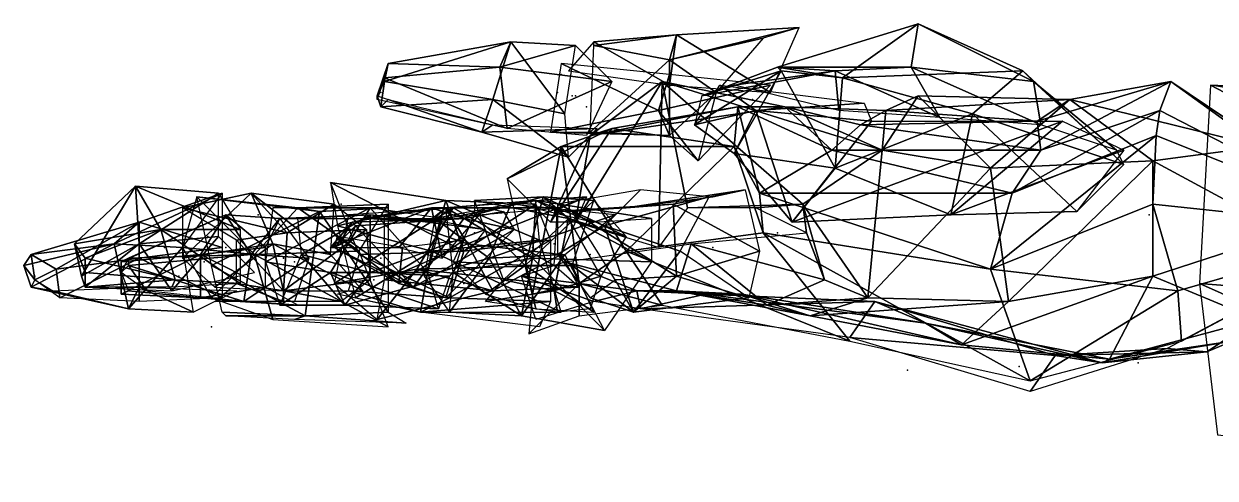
# Model space of a CAD drawing. Extents: x -652 to 233, y -282 to 215.
# Drawn here: x -650.7 to -485.5, y -266.8 to -203.8 of the extents above; entities that cross this region are included whole.
import ezdxf

# ---------------------------------------------------------------- set-up
doc = ezdxf.new("R2010")
doc.units = 0
doc.layers.get('0').update_dxf_attribs({"linetype": 'CONTINUOUS'})

msp = doc.modelspace()

# ---------------------------------------------------------------- linework, layer by layer
for p in [(-576.16, -210.85, 914.33), (-601.16, -213.35, 899.84), (-576.66, -213.35, 914.33), (-574.66, -213.85, 905.33), (-574.16, -213.85, 905.84), (-551.16, -214.35, 912.83), (-549.66, -214.35, 909.33), (-572.66, -215.35, 895.83), (-523.66, -216.85, 884.84), (-606.66, -228.85, 808.34), (-618.16, -230.35, 831.33), (-607.66, -230.85, 881.33), (-494.66, -230.35, 915.33), (-626.16, -231.85, 872.84), (-596.66, -232.85, 839.33), (-588.16, -232.85, 816.33), (-546.16, -232.85, 824.84), (-625.16, -233.35, 872.33), (-577.16, -234.35, 861.33), (-573.16, -233.85, 843.83), (-631.16, -234.85, 801.83), (-622.66, -234.85, 864.33), (-622.66, -234.85, 864.33), (-606.66, -235.35, 873.83), (-606.66, -235.35, 873.83), (-593.16, -235.85, 832.83), (-593.16, -235.85, 832.34), (-587.16, -234.85, 815.84), (-580.16, -234.85, 859.34), (-579.16, -234.85, 828.33), (-572.16, -235.85, 825.83), (-567.66, -234.85, 843.83), (-560.16, -235.85, 835.34), (-555.16, -234.85, 831.83), (-642.16, -236.35, 859.34), (-625.66, -236.35, 841.83), (-625.66, -236.85, 841.83), (-623.16, -236.85, 858.33), (-614.66, -236.35, 826.34), (-613.16, -236.85, 826.83), (-606.66, -237.35, 857.33), (-603.66, -236.85, 849.33), (-601.16, -236.35, 841.34), (-580.66, -237.35, 882.83), (-649.16, -238.85, 832.83), (-629.16, -238.85, 848.33), (-602.16, -239.35, 851.33), (-583.16, -239.35, 882.33), (-571.66, -237.85, 826.34), (-634.16, -239.85, 818.33), (-605.66, -239.85, 865.83), (-589.66, -239.85, 826.34), (-624.66, -245.85, 838.34), (-496.16, -250.85, 903.83), (-528.16, -251.85, 882.83), (-512.66, -251.35, 892.83), (-512.66, -251.35, 892.83)]:
    msp.add_point(p)
for points in [[(-561.16, -208.85, 903.83), (-543.16, -204.35, 913.34), (-548.16, -205.85, 902.84)], [(-543.16, -204.35, 913.34), (-561.16, -208.85, 903.83), (-560.16, -205.35, 909.83)], [(-560.16, -205.35, 909.83), (-547.16, -213.35, 920.33), (-543.16, -204.35, 913.34)], [(-546.16, -209.85, 899.84), (-537.16, -211.35, 920.33), (-526.66, -203.85, 903.33)], [(-546.16, -209.85, 899.84), (-526.66, -203.85, 903.33), (-527.66, -209.85, 891.83)], [(-512.16, -210.35, 905.84), (-526.66, -203.85, 903.33), (-537.16, -211.35, 920.33)], [(-510.66, -211.85, 895.34), (-527.66, -209.85, 891.83), (-526.66, -203.85, 903.33)], [(-526.66, -203.85, 903.33), (-512.16, -210.35, 905.84), (-510.66, -211.85, 895.34)], [(-600.66, -211.85, 901.83), (-585.66, -214.35, 909.83), (-583.16, -206.35, 910.34)], [(-583.16, -206.35, 910.34), (-600.16, -209.35, 899.33), (-600.66, -211.85, 901.83)], [(-600.16, -209.35, 899.33), (-583.16, -206.35, 910.34), (-584.66, -209.85, 894.83)], [(-575.66, -216.35, 914.33), (-583.16, -206.35, 910.34), (-585.66, -214.35, 909.83)], [(-574.16, -206.85, 911.33), (-584.66, -209.85, 894.83), (-583.16, -206.35, 910.34)], [(-583.16, -206.35, 910.34), (-575.66, -216.35, 914.33), (-574.16, -206.85, 911.33)], [(-561.16, -212.35, 916.83), (-571.66, -206.35, 907.34), (-575.16, -210.35, 912.83)], [(-571.66, -206.35, 907.34), (-561.16, -212.35, 916.83), (-560.16, -205.35, 909.83)], [(-571.66, -206.85, 899.33), (-560.16, -205.35, 909.83), (-561.16, -208.85, 903.83)], [(-560.16, -205.35, 909.83), (-571.66, -206.85, 899.33), (-571.66, -206.35, 907.34)], [(-547.16, -213.35, 920.33), (-560.16, -205.35, 909.83), (-561.16, -212.35, 916.83)], [(-561.16, -208.85, 903.83), (-548.16, -205.85, 902.84), (-554.66, -213.35, 900.83)], [(-584.66, -209.85, 894.83), (-574.16, -206.85, 911.33), (-569.16, -211.85, 899.33)], [(-561.16, -208.85, 903.83), (-572.16, -218.85, 898.34), (-571.66, -206.85, 899.33)], [(-601.66, -213.85, 897.83), (-600.66, -211.85, 901.83), (-600.16, -209.35, 899.33)], [(-601.66, -213.85, 897.83), (-600.16, -209.35, 899.33), (-600.66, -211.35, 896.33)], [(-584.66, -209.85, 894.83), (-600.66, -211.35, 896.33), (-600.16, -209.35, 899.33)], [(-562.66, -215.85, 917.33), (-576.16, -209.35, 913.34), (-577.66, -218.85, 912.33)], [(-576.16, -209.35, 913.34), (-562.66, -215.85, 917.33), (-561.16, -210.85, 917.33)], [(-572.16, -218.85, 898.34), (-561.16, -208.85, 903.83), (-561.16, -219.35, 903.83)], [(-554.66, -213.35, 900.83), (-561.16, -219.35, 903.83), (-561.16, -208.85, 903.83)], [(-601.66, -213.85, 897.83), (-600.66, -211.35, 896.33), (-601.66, -214.35, 895.34)], [(-583.66, -218.35, 895.83), (-601.66, -214.35, 895.34), (-600.66, -211.35, 896.33)], [(-600.66, -211.35, 896.33), (-584.66, -209.85, 894.83), (-583.66, -218.35, 895.83)], [(-569.16, -211.85, 899.33), (-583.66, -218.35, 895.83), (-584.66, -209.85, 894.83)], [(-547.16, -212.35, 920.33), (-561.16, -210.85, 917.33), (-562.66, -215.85, 917.33)], [(-557.66, -217.85, 897.83), (-552.16, -221.85, 917.84), (-545.66, -210.35, 919.34)], [(-545.66, -210.35, 919.34), (-556.66, -213.85, 892.83), (-557.66, -217.85, 897.83)], [(-556.66, -213.85, 892.83), (-546.16, -209.85, 899.84), (-538.16, -210.35, 889.83)], [(-556.66, -213.85, 892.83), (-545.66, -210.35, 919.34), (-546.16, -209.85, 899.84)], [(-538.16, -210.35, 889.83), (-552.16, -212.35, 886.34), (-556.66, -213.85, 892.83)], [(-538.16, -223.85, 919.83), (-545.66, -210.35, 919.34), (-552.16, -221.85, 917.84)], [(-552.16, -212.35, 886.34), (-538.16, -210.35, 889.83), (-537.66, -215.85, 881.84)], [(-537.16, -211.35, 920.33), (-546.16, -209.85, 899.84), (-545.66, -210.35, 919.34)], [(-527.66, -209.85, 891.83), (-538.16, -210.35, 889.83), (-546.16, -209.85, 899.84)], [(-545.66, -210.35, 919.34), (-538.16, -223.85, 919.83), (-537.16, -211.35, 920.33)], [(-538.16, -210.35, 889.83), (-527.66, -209.85, 891.83), (-523.66, -216.85, 882.33)], [(-523.66, -216.85, 882.33), (-537.66, -215.85, 881.84), (-538.16, -210.35, 889.83)], [(-519.16, -216.35, 921.33), (-537.16, -211.35, 920.33), (-538.16, -223.85, 919.83)], [(-537.16, -211.35, 920.33), (-519.16, -216.35, 921.33), (-512.16, -210.35, 905.84)], [(-527.66, -209.85, 891.83), (-510.66, -211.85, 895.34), (-509.66, -217.85, 886.83)], [(-509.66, -217.85, 886.83), (-523.66, -216.85, 882.33), (-527.66, -209.85, 891.83)], [(-498.16, -223.35, 910.34), (-512.16, -210.35, 905.84), (-519.16, -216.35, 921.33)], [(-498.16, -223.35, 910.34), (-510.66, -211.85, 895.34), (-512.16, -210.35, 905.84)], [(-601.66, -213.85, 897.83), (-601.16, -215.35, 902.33), (-600.66, -211.85, 901.83)], [(-585.66, -214.35, 909.83), (-600.66, -211.85, 901.83), (-601.16, -215.35, 902.33)], [(-583.66, -218.35, 895.83), (-569.16, -211.85, 899.33), (-572.66, -219.35, 899.84)], [(-574.16, -231.35, 852.83), (-572.16, -219.35, 864.83), (-562.16, -211.85, 844.34)], [(-562.16, -211.85, 844.34), (-562.66, -234.85, 836.84), (-574.16, -231.35, 852.83)], [(-545.16, -215.35, 858.33), (-562.16, -211.85, 844.34), (-572.16, -219.35, 864.83)], [(-562.16, -211.85, 844.34), (-558.66, -229.35, 837.33), (-562.66, -234.85, 836.84)], [(-562.66, -215.85, 917.33), (-557.16, -222.85, 904.83), (-547.16, -212.35, 920.33)], [(-531.66, -221.35, 831.83), (-542.66, -228.85, 829.83), (-562.16, -211.85, 844.34)], [(-558.66, -229.35, 837.33), (-562.16, -211.85, 844.34), (-542.66, -228.85, 829.83)], [(-562.16, -211.85, 844.34), (-545.16, -215.35, 858.33), (-531.66, -221.35, 831.83)], [(-549.16, -215.85, 900.33), (-557.66, -217.85, 897.83), (-554.16, -212.35, 885.33)], [(-554.16, -212.35, 885.33), (-534.16, -214.85, 883.83), (-549.16, -215.85, 900.33)], [(-499.16, -221.35, 900.83), (-509.66, -217.85, 886.83), (-510.66, -211.85, 895.34)], [(-510.66, -211.85, 895.34), (-498.16, -223.35, 910.34), (-499.16, -221.35, 900.83)], [(-491.66, -211.85, 883.83), (-505.66, -214.35, 881.84), (-510.16, -217.35, 893.33)], [(-491.66, -211.85, 883.83), (-510.16, -217.35, 893.33), (-509.66, -221.35, 898.34)], [(-509.66, -221.35, 898.34), (-493.16, -215.85, 896.84), (-491.66, -211.85, 883.83)], [(-505.66, -214.35, 881.84), (-491.66, -211.85, 883.83), (-479.16, -220.85, 863.33)], [(-461.16, -232.35, 890.84), (-491.66, -211.85, 883.83), (-493.16, -215.85, 896.84)], [(-461.16, -232.35, 890.84), (-479.16, -220.85, 863.33), (-491.66, -211.85, 883.83)], [(-424.16, -244.85, 940.34), (-486.16, -212.35, 912.33), (-487.66, -239.85, 915.33)], [(-420.66, -215.35, 930.83), (-474.16, -214.35, 879.33), (-486.16, -212.35, 912.33)], [(-486.16, -212.35, 912.33), (-424.16, -244.85, 940.34), (-420.66, -215.35, 930.83)], [(-601.66, -213.85, 897.83), (-600.16, -214.35, 896.33), (-601.16, -215.35, 902.33)], [(-601.16, -215.35, 902.33), (-587.16, -218.85, 905.33), (-585.66, -214.35, 909.83)], [(-587.16, -218.85, 905.33), (-601.16, -215.35, 902.33), (-600.16, -214.35, 896.33)], [(-600.16, -214.35, 896.33), (-585.66, -217.85, 896.33), (-587.16, -218.85, 905.33)], [(-575.16, -222.35, 908.84), (-585.66, -214.35, 909.83), (-587.16, -218.85, 905.33)], [(-585.66, -214.35, 909.83), (-575.16, -222.35, 908.84), (-575.66, -216.35, 914.33)], [(-561.16, -219.35, 903.83), (-554.66, -213.35, 900.83), (-557.16, -222.85, 904.83)], [(-531.66, -221.35, 831.83), (-531.16, -215.85, 875.84), (-526.66, -213.85, 862.83)], [(-531.66, -221.35, 831.83), (-526.66, -213.85, 862.83), (-516.66, -223.85, 841.83)], [(-505.66, -214.35, 881.84), (-526.66, -213.85, 862.83), (-531.16, -215.85, 875.84)], [(-531.16, -215.85, 875.84), (-510.16, -217.35, 893.33), (-505.66, -214.35, 881.84)], [(-505.66, -214.35, 881.84), (-516.66, -223.85, 841.83), (-526.66, -213.85, 862.83)], [(-516.66, -223.85, 841.83), (-505.66, -214.35, 881.84), (-494.16, -222.85, 852.83)], [(-479.16, -220.85, 863.33), (-494.16, -222.85, 852.83), (-505.66, -214.35, 881.84)], [(-577.66, -218.85, 912.33), (-561.16, -219.35, 903.83), (-562.66, -215.85, 917.33)], [(-551.66, -215.35, 881.33), (-572.16, -219.35, 864.83), (-569.16, -218.35, 872.84)], [(-572.16, -219.35, 864.83), (-551.66, -215.35, 881.33), (-545.16, -215.35, 858.33)], [(-569.16, -218.35, 872.84), (-552.16, -220.85, 888.83), (-551.66, -215.35, 881.33)], [(-557.16, -222.85, 904.83), (-562.66, -215.85, 917.33), (-561.16, -219.35, 903.83)], [(-557.66, -217.85, 897.83), (-549.16, -215.85, 900.33), (-552.16, -221.85, 917.84)], [(-548.66, -227.35, 910.34), (-551.66, -215.35, 881.33), (-552.16, -220.85, 888.83)], [(-544.16, -231.35, 915.33), (-552.16, -221.85, 917.84), (-549.16, -215.85, 900.33)], [(-551.66, -215.35, 881.33), (-548.66, -227.35, 910.34), (-538.66, -221.35, 893.84)], [(-538.66, -221.35, 893.84), (-545.16, -215.35, 858.33), (-551.66, -215.35, 881.33)], [(-533.16, -217.35, 873.83), (-549.16, -215.85, 900.33), (-534.16, -214.85, 883.83)], [(-549.16, -215.85, 900.33), (-533.16, -217.35, 873.83), (-544.16, -231.35, 915.33)], [(-545.16, -215.35, 858.33), (-534.66, -217.85, 887.33), (-531.16, -215.85, 875.84)], [(-545.16, -215.35, 858.33), (-538.66, -221.35, 893.84), (-534.66, -217.85, 887.33)], [(-531.16, -215.85, 875.84), (-531.66, -221.35, 831.83), (-545.16, -215.35, 858.33)], [(-538.16, -223.85, 919.83), (-522.16, -230.35, 917.84), (-519.16, -216.35, 921.33)], [(-510.16, -217.35, 893.33), (-531.16, -215.85, 875.84), (-534.66, -217.85, 887.33)], [(-504.66, -229.85, 915.33), (-519.16, -216.35, 921.33), (-522.16, -230.35, 917.84)], [(-519.16, -216.35, 921.33), (-504.66, -229.85, 915.33), (-498.16, -223.35, 910.34)], [(-513.66, -227.35, 908.84), (-493.66, -219.35, 900.83), (-493.16, -215.85, 896.84)], [(-493.16, -215.85, 896.84), (-509.66, -221.35, 898.34), (-513.66, -227.35, 908.84)], [(-461.16, -232.35, 890.84), (-493.16, -215.85, 896.84), (-493.66, -219.35, 900.83)], [(-571.16, -218.35, 898.34), (-587.16, -218.85, 905.33), (-585.66, -217.85, 896.33)], [(-544.16, -231.35, 915.33), (-506.66, -217.35, 888.33), (-522.16, -230.35, 917.84)], [(-506.66, -217.35, 888.33), (-544.16, -231.35, 915.33), (-533.16, -217.35, 873.83)], [(-509.66, -221.35, 898.34), (-534.66, -217.85, 887.33), (-538.66, -221.35, 893.84)], [(-534.66, -217.85, 887.33), (-509.66, -221.35, 898.34), (-510.16, -217.35, 893.33)], [(-498.16, -221.35, 898.34), (-522.16, -230.35, 917.84), (-506.66, -217.35, 888.33)], [(-587.16, -218.85, 905.33), (-571.16, -218.35, 898.34), (-575.16, -222.35, 908.84)], [(-583.66, -225.35, 884.33), (-576.16, -220.85, 885.83), (-569.16, -218.35, 872.84)], [(-569.16, -218.35, 872.84), (-577.66, -231.35, 870.33), (-583.66, -225.35, 884.33)], [(-577.66, -231.35, 870.33), (-569.16, -218.35, 872.84), (-572.16, -219.35, 864.83)], [(-561.16, -219.35, 903.83), (-577.66, -218.85, 912.33), (-572.16, -218.85, 898.34)], [(-572.16, -219.35, 864.83), (-574.16, -231.35, 852.83), (-577.66, -231.35, 870.33)], [(-552.16, -220.85, 888.83), (-569.16, -218.35, 872.84), (-576.16, -220.85, 885.83)], [(-516.66, -237.85, 914.33), (-494.16, -228.85, 909.33), (-493.66, -219.35, 900.83)], [(-493.66, -219.35, 900.83), (-513.66, -227.35, 908.84), (-516.66, -237.85, 914.33)], [(-461.16, -232.35, 890.84), (-493.66, -219.35, 900.83), (-494.16, -228.85, 909.33)], [(-576.16, -220.85, 885.83), (-583.66, -225.35, 884.33), (-580.16, -241.35, 890.33)], [(-580.16, -241.35, 890.33), (-573.66, -239.85, 893.84), (-576.16, -220.85, 885.83)], [(-576.16, -220.85, 885.83), (-567.16, -235.35, 897.33), (-552.16, -220.85, 888.83)], [(-567.16, -235.35, 897.33), (-576.16, -220.85, 885.83), (-573.66, -239.85, 893.84)], [(-548.16, -232.85, 910.83), (-552.16, -220.85, 888.83), (-567.16, -235.35, 897.33)], [(-552.16, -220.85, 888.83), (-548.16, -232.85, 910.83), (-548.66, -227.35, 910.34)], [(-494.16, -222.85, 852.83), (-479.16, -220.85, 863.33), (-475.66, -232.85, 863.84)], [(-552.16, -221.85, 917.84), (-544.16, -231.35, 915.33), (-538.16, -223.85, 919.83)], [(-513.66, -227.35, 908.84), (-538.66, -221.35, 893.84), (-548.66, -227.35, 910.34)], [(-542.66, -228.85, 829.83), (-531.66, -221.35, 831.83), (-533.66, -241.85, 831.33)], [(-538.66, -221.35, 893.84), (-513.66, -227.35, 908.84), (-509.66, -221.35, 898.34)], [(-516.66, -223.85, 841.83), (-533.66, -241.85, 831.33), (-531.66, -221.35, 831.83)], [(-522.16, -230.35, 917.84), (-498.16, -221.35, 898.34), (-504.66, -229.85, 915.33)], [(-494.16, -222.85, 852.83), (-514.16, -242.35, 839.84), (-516.66, -223.85, 841.83)], [(-514.16, -242.35, 839.84), (-494.16, -222.85, 852.83), (-494.16, -238.85, 851.84)], [(-475.66, -232.85, 863.84), (-494.16, -238.85, 851.84), (-494.16, -222.85, 852.83)], [(-522.16, -230.35, 917.84), (-538.16, -223.85, 919.83), (-544.16, -231.35, 915.33)], [(-533.66, -241.85, 831.33), (-516.66, -223.85, 841.83), (-514.16, -242.35, 839.84)], [(-592.16, -228.35, 881.33), (-608.16, -225.85, 877.34), (-607.16, -231.85, 880.83)], [(-608.16, -225.85, 877.34), (-592.16, -228.35, 881.33), (-589.66, -235.35, 869.33)], [(-589.66, -235.35, 869.33), (-604.16, -235.85, 864.83), (-608.16, -225.85, 877.34)], [(-643.66, -234.35, 861.83), (-635.16, -226.35, 864.33), (-631.66, -232.35, 855.33)], [(-635.16, -226.35, 864.33), (-643.66, -234.35, 861.83), (-642.66, -238.85, 863.33)], [(-642.66, -238.85, 863.33), (-634.66, -234.35, 869.84), (-635.16, -226.35, 864.33)], [(-638.16, -234.35, 844.83), (-628.66, -234.85, 849.83), (-623.16, -227.35, 837.33)], [(-623.16, -227.35, 837.33), (-634.66, -231.35, 833.33), (-638.16, -234.35, 844.83)], [(-620.66, -232.35, 858.33), (-631.66, -232.35, 855.33), (-635.16, -226.35, 864.33)], [(-635.16, -226.35, 864.33), (-623.66, -227.35, 870.33), (-620.66, -232.35, 858.33)], [(-623.66, -227.35, 870.33), (-635.16, -226.35, 864.33), (-634.66, -234.35, 869.84)], [(-634.66, -231.35, 833.33), (-623.16, -227.35, 837.33), (-623.16, -234.85, 834.33)], [(-634.66, -234.35, 869.84), (-623.66, -233.35, 874.83), (-623.66, -227.35, 870.33)], [(-628.66, -236.35, 873.33), (-616.16, -234.35, 877.34), (-619.16, -227.35, 870.83)], [(-628.66, -229.35, 869.84), (-619.16, -227.35, 870.83), (-614.16, -232.85, 860.33)], [(-619.16, -227.35, 870.83), (-628.66, -229.35, 869.84), (-628.66, -236.35, 873.33)], [(-618.66, -235.85, 853.83), (-626.66, -227.85, 842.84), (-628.66, -234.85, 849.33)], [(-626.66, -227.85, 842.84), (-618.66, -235.85, 853.83), (-612.66, -229.35, 845.33)], [(-626.66, -227.85, 842.84), (-612.66, -229.35, 845.33), (-609.66, -229.85, 841.34)], [(-609.66, -229.85, 841.34), (-624.66, -237.35, 834.83), (-626.66, -227.85, 842.84)], [(-619.16, -227.35, 870.83), (-608.16, -235.85, 881.33), (-607.66, -228.85, 876.33)], [(-607.66, -228.85, 876.33), (-614.16, -232.85, 860.33), (-619.16, -227.35, 870.83)], [(-608.16, -235.85, 881.33), (-619.16, -227.35, 870.83), (-616.16, -234.35, 877.34)], [(-592.16, -229.35, 848.33), (-576.16, -229.35, 866.84), (-572.66, -227.85, 855.33)], [(-572.66, -227.85, 855.33), (-589.16, -234.35, 848.84), (-592.16, -229.35, 848.33)], [(-589.16, -234.35, 848.84), (-572.66, -227.85, 855.33), (-576.16, -235.85, 853.34)], [(-588.16, -230.35, 820.34), (-581.16, -237.35, 826.83), (-578.66, -227.85, 823.83)], [(-588.16, -228.35, 814.34), (-578.66, -227.85, 823.83), (-575.16, -230.85, 813.83)], [(-578.66, -227.85, 823.83), (-588.16, -228.35, 814.34), (-588.16, -230.35, 820.34)], [(-571.66, -228.35, 827.33), (-578.66, -227.85, 823.83), (-581.16, -237.35, 826.83)], [(-578.66, -227.85, 823.83), (-571.66, -228.35, 827.33), (-567.16, -233.35, 817.34)], [(-567.16, -233.35, 817.34), (-575.16, -230.85, 813.83), (-578.66, -227.85, 823.83)], [(-576.66, -228.85, 825.83), (-570.16, -231.85, 831.83), (-565.16, -226.85, 829.34)], [(-555.66, -227.85, 837.33), (-565.16, -226.85, 829.34), (-570.16, -231.85, 831.83)], [(-570.16, -231.85, 831.83), (-559.66, -235.35, 838.34), (-555.66, -227.85, 837.33)], [(-550.66, -226.85, 829.83), (-560.66, -228.85, 822.33), (-567.16, -229.35, 829.34)], [(-567.16, -229.35, 829.34), (-555.16, -227.85, 837.33), (-550.66, -226.85, 829.83)], [(-560.66, -228.85, 822.33), (-550.66, -226.85, 829.83), (-548.66, -235.35, 825.33)], [(-548.66, -227.35, 910.34), (-516.66, -237.85, 914.33), (-513.66, -227.35, 908.84)], [(-516.66, -237.85, 914.33), (-548.66, -227.35, 910.34), (-548.16, -232.85, 910.83)], [(-614.16, -232.85, 860.33), (-621.16, -233.85, 858.33), (-628.66, -229.35, 869.84)], [(-604.16, -235.35, 858.33), (-612.66, -229.35, 845.33), (-618.66, -235.85, 853.83)], [(-617.16, -236.85, 832.83), (-608.16, -238.35, 835.83), (-602.66, -229.35, 834.83)], [(-602.66, -229.35, 834.83), (-616.16, -229.35, 827.33), (-617.16, -236.85, 832.83)], [(-614.16, -232.85, 860.33), (-607.66, -228.85, 876.33), (-603.16, -232.35, 864.83)], [(-612.66, -229.35, 845.33), (-604.16, -235.35, 858.33), (-600.16, -228.85, 853.83)], [(-612.66, -229.35, 845.33), (-600.16, -228.85, 853.83), (-600.16, -229.35, 850.34)], [(-600.16, -229.35, 850.34), (-609.66, -229.85, 841.34), (-612.66, -229.35, 845.33)], [(-609.66, -229.85, 841.34), (-600.16, -229.35, 850.34), (-600.16, -243.85, 842.84)], [(-608.16, -234.85, 810.33), (-598.66, -234.85, 817.34), (-594.16, -229.35, 815.84)], [(-594.16, -229.35, 815.84), (-605.16, -231.35, 808.34), (-608.16, -234.85, 810.33)], [(-594.66, -238.35, 842.33), (-602.66, -229.35, 834.83), (-608.16, -238.35, 835.83)], [(-591.16, -229.35, 860.33), (-605.66, -230.35, 854.84), (-607.66, -239.85, 857.84)], [(-607.66, -239.85, 857.84), (-596.16, -237.85, 861.83), (-591.16, -229.35, 860.33)], [(-607.16, -231.85, 880.83), (-594.16, -235.35, 884.33), (-592.16, -228.35, 881.33)], [(-605.16, -231.35, 808.34), (-594.16, -229.35, 815.84), (-589.66, -230.85, 809.33)], [(-603.66, -230.85, 855.33), (-593.66, -230.85, 858.83), (-592.16, -229.35, 848.33)], [(-592.16, -229.35, 848.33), (-600.66, -230.35, 843.83), (-603.66, -230.85, 855.33)], [(-602.66, -229.35, 834.83), (-594.66, -238.35, 842.33), (-592.66, -230.85, 839.84)], [(-600.66, -230.35, 843.83), (-592.16, -229.35, 848.33), (-589.16, -234.35, 848.84)], [(-592.66, -236.35, 822.83), (-594.16, -229.35, 815.84), (-598.66, -234.85, 817.34)], [(-577.16, -237.35, 871.34), (-591.16, -229.35, 860.33), (-596.16, -237.85, 861.83)], [(-594.66, -231.35, 838.83), (-582.16, -228.85, 843.83), (-579.66, -228.35, 834.83)], [(-579.66, -228.35, 834.83), (-592.16, -229.35, 827.33), (-594.66, -231.35, 838.83)], [(-579.16, -233.85, 890.84), (-592.16, -228.35, 881.33), (-594.16, -235.35, 884.33)], [(-594.16, -229.35, 815.84), (-592.66, -236.35, 822.83), (-586.66, -229.35, 820.34)], [(-586.66, -229.35, 820.34), (-589.66, -230.85, 809.33), (-594.16, -229.35, 815.84)], [(-593.66, -230.85, 838.34), (-586.16, -236.35, 844.83), (-583.16, -228.85, 843.33)], [(-576.16, -229.35, 866.84), (-592.16, -229.35, 848.33), (-593.66, -230.85, 858.83)], [(-592.16, -229.35, 827.33), (-579.66, -228.35, 834.83), (-580.16, -236.35, 830.33)], [(-592.16, -228.35, 881.33), (-579.16, -233.85, 890.84), (-579.66, -228.85, 884.84)], [(-579.66, -228.85, 884.84), (-589.66, -235.35, 869.33), (-592.16, -228.35, 881.33)], [(-580.16, -236.35, 830.33), (-591.16, -238.35, 824.84), (-592.16, -229.35, 827.33)], [(-591.16, -229.35, 860.33), (-577.16, -237.35, 871.34), (-576.66, -229.35, 866.84)], [(-589.66, -235.35, 869.33), (-579.66, -228.85, 884.84), (-577.66, -233.85, 873.33)], [(-589.66, -230.85, 809.33), (-586.66, -229.35, 820.34), (-584.16, -229.85, 812.84)], [(-575.16, -230.85, 813.83), (-584.16, -239.35, 810.33), (-588.16, -228.35, 814.34)], [(-568.66, -230.35, 848.84), (-583.16, -228.85, 843.33), (-586.16, -236.35, 844.83)], [(-571.66, -231.35, 847.83), (-579.66, -228.35, 834.83), (-582.16, -228.85, 843.83)], [(-581.16, -237.35, 826.83), (-574.66, -237.35, 830.84), (-571.66, -228.35, 827.33)], [(-563.66, -236.85, 838.83), (-580.16, -236.35, 830.33), (-579.66, -228.35, 834.83)], [(-579.66, -228.35, 834.83), (-571.66, -231.35, 847.83), (-563.66, -230.85, 842.33)], [(-579.66, -228.35, 834.83), (-563.66, -230.85, 842.33), (-563.66, -236.85, 838.83)], [(-577.16, -229.85, 825.33), (-567.16, -229.35, 829.34), (-560.66, -228.85, 822.33)], [(-560.66, -228.85, 822.33), (-574.66, -229.85, 816.33), (-577.16, -229.85, 825.33)], [(-570.16, -231.85, 831.83), (-576.66, -228.85, 825.83), (-576.66, -235.85, 829.83)], [(-574.66, -229.85, 816.33), (-560.66, -228.85, 822.33), (-560.16, -238.85, 819.83)], [(-548.66, -235.35, 825.33), (-560.16, -238.85, 819.83), (-560.66, -228.85, 822.33)], [(-542.66, -228.85, 829.83), (-549.16, -229.35, 824.84), (-558.66, -229.35, 837.33)], [(-542.66, -228.85, 829.83), (-542.16, -232.85, 828.33), (-549.16, -229.35, 824.84)], [(-533.66, -241.85, 831.33), (-539.66, -239.35, 828.33), (-542.66, -228.85, 829.83)], [(-542.16, -232.85, 828.33), (-542.66, -228.85, 829.83), (-539.66, -239.35, 828.33)], [(-516.66, -237.85, 914.33), (-490.66, -240.85, 909.33), (-494.16, -228.85, 909.33)], [(-461.16, -232.35, 890.84), (-494.16, -228.85, 909.33), (-490.66, -240.85, 909.33)], [(-637.16, -236.85, 821.33), (-626.16, -235.85, 829.34), (-622.66, -230.35, 825.83)], [(-622.66, -230.35, 825.83), (-636.16, -236.35, 817.34), (-637.16, -236.85, 821.33)], [(-636.16, -236.35, 817.34), (-622.66, -230.35, 825.83), (-619.16, -235.85, 816.33)], [(-617.16, -234.85, 833.33), (-622.66, -230.35, 825.83), (-626.16, -235.85, 829.34)], [(-624.66, -237.35, 834.83), (-609.66, -229.85, 841.34), (-611.66, -244.35, 839.33)], [(-615.16, -230.85, 828.83), (-619.16, -235.85, 816.33), (-622.66, -230.35, 825.83)], [(-622.66, -230.35, 825.83), (-617.16, -234.85, 833.33), (-615.16, -230.85, 828.83)], [(-619.16, -235.85, 816.33), (-615.16, -230.85, 828.83), (-611.16, -236.35, 817.34)], [(-615.16, -230.85, 828.33), (-603.16, -230.85, 834.83), (-602.66, -230.35, 825.33)], [(-602.66, -230.35, 825.33), (-612.66, -230.85, 819.33), (-615.16, -230.85, 828.33)], [(-602.66, -230.35, 825.33), (-612.16, -235.85, 817.34), (-612.66, -230.85, 819.33)], [(-612.16, -235.85, 817.34), (-602.66, -230.35, 825.33), (-602.66, -238.35, 820.83)], [(-600.16, -243.85, 842.84), (-611.66, -244.35, 839.33), (-609.66, -229.85, 841.34)], [(-589.66, -230.85, 809.33), (-604.66, -231.85, 806.84), (-605.16, -231.35, 808.34)], [(-604.66, -231.85, 806.84), (-589.66, -230.85, 809.33), (-596.66, -240.35, 809.33)], [(-592.16, -231.35, 839.33), (-602.66, -230.35, 825.33), (-603.16, -230.85, 834.83)], [(-586.66, -232.35, 828.83), (-602.66, -238.35, 820.83), (-602.66, -230.35, 825.33)], [(-602.66, -230.35, 825.33), (-592.16, -231.35, 839.33), (-586.66, -232.35, 828.83)], [(-589.16, -234.35, 848.84), (-600.66, -239.35, 843.83), (-600.66, -230.35, 843.83)], [(-582.66, -232.35, 810.33), (-596.66, -240.35, 809.33), (-589.66, -230.85, 809.33)], [(-586.16, -236.35, 844.83), (-593.66, -230.85, 838.34), (-595.16, -238.85, 841.83)], [(-581.16, -237.35, 826.83), (-588.16, -230.35, 820.34), (-591.16, -236.85, 822.33)], [(-589.66, -230.85, 809.33), (-584.16, -229.85, 812.84), (-582.66, -232.35, 810.33)], [(-586.16, -236.35, 844.83), (-575.66, -235.85, 850.83), (-568.66, -230.35, 848.84)], [(-584.16, -239.35, 810.33), (-575.16, -230.85, 813.83), (-577.16, -240.85, 816.83)], [(-570.66, -238.85, 816.83), (-577.16, -240.85, 816.83), (-575.16, -230.85, 813.83)], [(-575.16, -230.85, 813.83), (-567.16, -233.35, 817.34), (-570.66, -238.85, 816.83)], [(-560.16, -238.85, 819.83), (-568.66, -239.35, 816.33), (-574.66, -229.85, 816.33)], [(-649.66, -235.85, 832.34), (-638.16, -234.35, 844.83), (-634.66, -231.35, 833.33)], [(-634.66, -231.35, 833.33), (-646.16, -237.85, 831.83), (-649.66, -235.85, 832.34)], [(-646.16, -237.85, 831.83), (-634.66, -231.35, 833.33), (-634.66, -236.35, 832.34)], [(-631.66, -232.35, 855.33), (-642.16, -236.35, 857.33), (-643.66, -234.35, 861.83)], [(-642.16, -236.35, 857.33), (-631.66, -232.35, 855.33), (-629.66, -239.35, 857.33)], [(-623.16, -234.85, 834.33), (-634.66, -236.35, 832.34), (-634.66, -231.35, 833.33)], [(-631.66, -232.35, 855.33), (-620.66, -232.35, 858.33), (-620.66, -239.85, 860.84)], [(-620.66, -239.85, 860.84), (-629.66, -239.35, 857.33), (-631.66, -232.35, 855.33)], [(-621.16, -233.85, 858.33), (-614.16, -232.85, 860.33), (-614.66, -240.85, 862.34)], [(-614.66, -240.85, 862.34), (-603.16, -232.35, 864.83), (-602.66, -239.35, 865.34)], [(-603.16, -232.35, 864.83), (-614.66, -240.85, 862.34), (-614.16, -232.85, 860.33)], [(-606.66, -233.85, 807.33), (-608.16, -234.85, 810.33), (-605.16, -231.35, 808.34)], [(-594.16, -235.35, 884.33), (-607.16, -231.85, 880.83), (-604.66, -241.85, 872.84)], [(-606.66, -233.85, 807.33), (-605.16, -231.35, 808.34), (-604.66, -231.85, 806.84)], [(-606.66, -233.85, 807.33), (-604.66, -231.85, 806.84), (-605.66, -233.85, 806.84)], [(-596.66, -240.35, 809.33), (-605.66, -233.85, 806.84), (-604.66, -231.85, 806.84)], [(-602.66, -238.35, 820.83), (-586.66, -232.35, 828.83), (-591.66, -238.85, 825.33)], [(-596.66, -240.35, 809.33), (-582.66, -232.35, 810.33), (-592.16, -241.85, 818.84)], [(-576.66, -235.85, 829.83), (-566.16, -243.85, 828.83), (-570.16, -231.85, 831.83)], [(-559.66, -235.35, 838.34), (-570.16, -231.85, 831.83), (-566.16, -243.85, 828.83)], [(-567.16, -235.35, 897.33), (-536.16, -247.85, 883.34), (-548.16, -232.85, 910.83)], [(-539.66, -239.35, 828.33), (-558.16, -234.35, 837.83), (-542.16, -232.85, 828.33)], [(-548.16, -232.85, 910.83), (-511.16, -253.35, 882.33), (-516.66, -237.85, 914.33)], [(-511.16, -253.35, 882.33), (-548.16, -232.85, 910.83), (-536.16, -247.85, 883.34)], [(-494.16, -238.85, 851.84), (-475.66, -232.85, 863.84), (-479.66, -244.85, 866.84)], [(-461.16, -232.35, 890.84), (-492.16, -248.85, 895.34), (-486.66, -249.35, 881.33)], [(-461.16, -232.35, 890.84), (-490.66, -240.85, 909.33), (-490.16, -247.85, 895.34)], [(-461.16, -232.35, 890.84), (-486.66, -249.35, 881.33), (-483.16, -247.85, 876.33)], [(-638.16, -234.35, 844.83), (-649.66, -235.85, 832.34), (-650.66, -237.35, 836.33)], [(-638.16, -234.35, 844.83), (-650.66, -237.35, 836.33), (-649.66, -240.35, 835.83)], [(-649.66, -240.35, 835.83), (-636.16, -243.35, 840.83), (-638.16, -234.35, 844.83)], [(-642.16, -238.35, 858.33), (-643.66, -234.35, 861.83), (-642.16, -236.35, 857.33)], [(-642.16, -238.35, 858.33), (-642.66, -238.85, 863.33), (-643.66, -234.35, 861.83)], [(-634.66, -234.35, 869.84), (-642.66, -238.85, 863.33), (-642.16, -240.35, 857.33)], [(-642.16, -240.35, 857.33), (-630.16, -240.85, 859.83), (-634.66, -234.35, 869.84)], [(-628.66, -234.85, 849.83), (-638.16, -234.35, 844.83), (-636.16, -243.35, 840.83)], [(-623.66, -233.35, 874.83), (-634.66, -234.35, 869.84), (-630.16, -240.85, 859.83)], [(-630.16, -240.85, 859.83), (-618.66, -238.35, 864.83), (-623.66, -233.35, 874.83)], [(-616.16, -234.35, 877.34), (-628.66, -236.35, 873.33), (-624.16, -240.35, 865.34)], [(-624.16, -240.35, 865.34), (-614.66, -240.85, 867.83), (-616.16, -234.35, 877.34)], [(-614.66, -240.85, 862.34), (-621.16, -239.85, 860.84), (-621.16, -233.85, 858.33)], [(-616.16, -234.35, 877.34), (-603.66, -240.85, 871.83), (-608.16, -235.85, 881.33)], [(-603.66, -240.85, 871.83), (-616.16, -234.35, 877.34), (-614.66, -240.85, 867.83)], [(-598.66, -239.85, 814.34), (-607.16, -233.35, 809.84), (-607.66, -234.85, 807.33)], [(-606.66, -233.85, 807.33), (-607.66, -234.85, 807.33), (-607.16, -233.35, 809.84)], [(-596.66, -240.35, 809.33), (-607.66, -234.85, 807.33), (-605.66, -233.85, 806.84)], [(-606.66, -233.85, 807.33), (-605.66, -233.85, 806.84), (-607.66, -234.85, 807.33)], [(-607.16, -233.35, 809.84), (-598.66, -239.85, 814.34), (-598.16, -234.85, 817.34)], [(-600.66, -239.35, 843.83), (-589.16, -234.35, 848.84), (-585.66, -240.85, 849.33)], [(-598.66, -239.85, 814.34), (-592.16, -241.85, 818.84), (-589.66, -233.85, 822.33)], [(-589.66, -233.85, 822.33), (-598.16, -234.85, 817.34), (-598.66, -239.85, 814.34)], [(-594.16, -235.35, 884.33), (-576.16, -243.85, 880.83), (-579.16, -233.85, 890.84)], [(-591.66, -241.85, 872.33), (-577.66, -233.85, 873.33), (-577.66, -242.35, 875.84)], [(-577.66, -233.85, 873.33), (-591.66, -241.85, 872.33), (-589.66, -235.35, 869.33)], [(-576.16, -235.85, 853.34), (-585.66, -240.85, 849.33), (-589.16, -234.35, 848.84)], [(-560.16, -240.85, 851.84), (-575.66, -236.85, 850.83), (-558.16, -234.35, 837.83)], [(-558.16, -234.35, 837.83), (-547.66, -242.85, 836.33), (-560.16, -240.85, 851.84)], [(-558.16, -234.35, 837.83), (-539.66, -239.35, 828.33), (-547.66, -242.85, 836.33)], [(-649.16, -239.35, 832.83), (-650.66, -237.35, 836.33), (-649.66, -235.85, 832.34)], [(-649.16, -239.35, 832.83), (-649.66, -235.85, 832.34), (-646.16, -237.85, 831.83)], [(-637.16, -241.35, 819.83), (-626.16, -241.85, 826.34), (-626.16, -235.85, 829.34)], [(-626.16, -235.85, 829.34), (-637.16, -236.85, 821.33), (-637.16, -241.35, 819.83)], [(-636.16, -243.35, 840.83), (-627.16, -243.85, 844.83), (-628.66, -234.85, 849.83)], [(-636.16, -237.35, 814.83), (-619.16, -235.85, 816.33), (-620.16, -242.35, 820.83)], [(-619.16, -235.85, 816.33), (-636.16, -237.35, 814.83), (-636.16, -236.35, 817.34)], [(-634.66, -236.35, 832.34), (-623.16, -234.85, 834.33), (-623.16, -241.85, 837.83)], [(-618.66, -235.85, 853.83), (-628.66, -234.85, 849.33), (-624.66, -241.85, 844.83)], [(-626.16, -235.85, 829.34), (-617.16, -240.35, 831.83), (-617.16, -234.85, 833.33)], [(-617.16, -240.35, 831.83), (-626.16, -235.85, 829.34), (-626.16, -241.85, 826.34)], [(-624.66, -241.85, 844.83), (-616.16, -244.85, 848.84), (-618.66, -235.85, 853.83)], [(-611.16, -236.35, 817.34), (-620.16, -242.35, 820.83), (-619.16, -235.85, 816.33)], [(-618.66, -235.85, 853.83), (-600.16, -245.85, 853.34), (-604.16, -235.35, 858.33)], [(-600.16, -245.85, 853.34), (-618.66, -235.85, 853.83), (-616.16, -244.85, 848.84)], [(-606.16, -242.85, 824.33), (-615.16, -242.85, 824.84), (-612.16, -235.85, 817.34)], [(-612.16, -235.85, 817.34), (-602.66, -238.35, 820.83), (-606.16, -242.85, 824.33)], [(-607.66, -234.85, 807.33), (-596.66, -240.35, 809.33), (-598.66, -239.85, 814.34)], [(-591.66, -241.85, 872.33), (-605.66, -240.85, 867.33), (-604.16, -235.85, 864.83)], [(-604.66, -241.85, 872.84), (-595.66, -243.85, 879.83), (-594.16, -235.35, 884.33)], [(-604.16, -235.85, 864.83), (-589.66, -235.35, 869.33), (-591.66, -241.85, 872.33)], [(-576.16, -243.85, 880.83), (-594.16, -235.35, 884.33), (-595.66, -243.85, 879.83)], [(-575.66, -235.85, 850.83), (-586.16, -236.35, 844.83), (-581.66, -244.35, 832.83)], [(-585.66, -240.85, 849.33), (-576.16, -235.85, 853.34), (-573.66, -240.35, 854.84)], [(-581.66, -244.35, 832.83), (-570.16, -246.35, 841.34), (-575.66, -235.85, 850.83)], [(-566.16, -243.85, 828.83), (-576.66, -235.85, 829.83), (-572.16, -241.85, 825.33)], [(-573.66, -239.85, 893.84), (-562.16, -242.85, 886.83), (-567.16, -235.35, 897.33)], [(-536.16, -247.85, 883.34), (-567.16, -235.35, 897.33), (-562.16, -242.85, 886.83)], [(-566.16, -243.85, 828.83), (-550.16, -241.85, 826.83), (-559.66, -235.35, 838.34)], [(-560.16, -238.85, 819.83), (-548.66, -235.35, 825.33), (-550.16, -241.85, 826.83)], [(-649.16, -239.35, 832.83), (-649.66, -240.35, 835.83), (-650.66, -237.35, 836.33)], [(-634.66, -236.35, 832.34), (-645.66, -241.85, 829.34), (-646.16, -237.85, 831.83)], [(-645.66, -241.85, 829.34), (-634.66, -236.35, 832.34), (-634.66, -242.35, 832.83)], [(-642.16, -238.35, 858.33), (-642.16, -236.35, 857.33), (-642.16, -238.35, 856.34)], [(-629.66, -239.35, 857.33), (-642.16, -238.35, 856.34), (-642.16, -236.35, 857.33)], [(-637.16, -238.35, 816.83), (-637.16, -236.85, 821.33), (-636.16, -236.35, 817.34)], [(-637.16, -238.35, 816.83), (-636.16, -236.35, 817.34), (-636.16, -237.35, 814.83)], [(-637.16, -238.35, 816.83), (-637.16, -241.35, 819.83), (-637.16, -236.85, 821.33)], [(-637.16, -238.35, 816.83), (-636.16, -237.35, 814.83), (-633.66, -240.85, 815.33)], [(-620.16, -242.35, 820.83), (-633.66, -240.85, 815.33), (-636.16, -237.35, 814.83)], [(-623.16, -241.85, 837.83), (-634.66, -242.35, 832.83), (-634.66, -236.35, 832.34)], [(-611.66, -244.35, 839.33), (-623.16, -243.85, 836.84), (-624.66, -237.35, 834.83)], [(-620.16, -242.35, 820.83), (-611.16, -236.35, 817.34), (-613.16, -242.35, 827.33)], [(-608.16, -238.35, 835.83), (-617.16, -236.85, 832.83), (-615.16, -242.85, 824.84)], [(-596.16, -237.85, 861.83), (-573.66, -240.35, 854.84), (-577.16, -237.35, 871.34)], [(-586.16, -236.35, 844.83), (-595.16, -238.85, 841.83), (-591.66, -243.85, 829.83)], [(-591.66, -243.85, 829.83), (-581.66, -244.35, 832.83), (-586.16, -236.35, 844.83)], [(-591.16, -238.35, 824.84), (-580.16, -236.35, 830.33), (-581.66, -244.35, 832.83)], [(-581.16, -237.35, 826.83), (-591.16, -236.85, 822.33), (-586.66, -241.35, 816.83)], [(-586.66, -241.35, 816.83), (-579.66, -243.35, 820.34), (-581.16, -237.35, 826.83)], [(-570.16, -246.35, 841.34), (-581.66, -244.35, 832.83), (-580.16, -236.35, 830.33)], [(-565.66, -240.85, 865.83), (-581.66, -238.85, 870.83), (-575.66, -236.85, 850.83)], [(-571.66, -243.85, 824.84), (-581.16, -237.35, 826.83), (-579.66, -243.35, 820.34)], [(-581.16, -237.35, 826.83), (-571.66, -243.85, 824.84), (-574.66, -237.35, 830.84)], [(-580.16, -236.35, 830.33), (-563.66, -236.85, 838.83), (-570.16, -246.35, 841.34)], [(-575.66, -236.85, 850.83), (-560.16, -240.85, 851.84), (-565.66, -240.85, 865.83)], [(-649.16, -239.35, 832.83), (-646.66, -240.85, 830.33), (-649.66, -240.35, 835.83)], [(-649.16, -239.35, 832.83), (-646.16, -237.85, 831.83), (-645.66, -241.85, 829.34)], [(-642.16, -238.35, 858.33), (-642.16, -240.35, 857.33), (-642.66, -238.85, 863.33)], [(-642.16, -238.35, 858.33), (-642.16, -238.35, 856.34), (-642.16, -240.35, 856.83)], [(-629.66, -239.35, 857.33), (-642.16, -240.35, 856.83), (-642.16, -238.35, 856.34)], [(-642.16, -240.35, 856.83), (-629.66, -239.35, 857.33), (-630.16, -240.35, 860.84)], [(-637.16, -238.35, 816.83), (-636.16, -240.85, 815.33), (-637.16, -241.35, 819.83)], [(-620.66, -239.85, 865.34), (-630.16, -240.35, 860.84), (-629.66, -239.35, 857.33)], [(-629.66, -239.35, 857.33), (-620.66, -239.85, 860.84), (-620.66, -239.85, 865.34)], [(-615.16, -242.85, 824.84), (-606.16, -242.85, 824.33), (-608.16, -238.35, 835.83)], [(-614.66, -240.85, 862.34), (-602.66, -239.35, 865.34), (-606.66, -242.35, 871.34)], [(-608.16, -238.35, 835.83), (-593.16, -243.35, 831.33), (-594.66, -238.35, 842.33)], [(-593.16, -243.35, 831.33), (-608.16, -238.35, 835.83), (-606.16, -242.85, 824.33)], [(-596.16, -237.85, 861.83), (-607.66, -239.85, 857.84), (-601.66, -244.85, 842.84)], [(-591.66, -238.85, 825.33), (-606.16, -242.85, 824.33), (-602.66, -238.35, 820.83)], [(-606.16, -242.85, 824.33), (-591.66, -238.85, 825.33), (-593.16, -243.35, 831.33)], [(-601.66, -244.85, 842.84), (-585.66, -240.85, 849.33), (-596.16, -237.85, 861.83)], [(-585.66, -240.85, 849.33), (-601.66, -244.85, 842.84), (-600.66, -239.35, 843.83)], [(-573.66, -240.35, 854.84), (-596.16, -237.85, 861.83), (-585.66, -240.85, 849.33)], [(-581.66, -244.35, 832.83), (-591.66, -243.85, 829.83), (-591.16, -238.35, 824.84)], [(-577.16, -240.85, 816.83), (-586.66, -242.35, 817.34), (-584.16, -239.35, 810.33)], [(-581.66, -238.85, 870.83), (-565.66, -240.85, 865.83), (-571.66, -242.35, 887.33)], [(-571.66, -242.35, 887.33), (-579.66, -244.85, 881.33), (-581.66, -238.85, 870.83)], [(-577.16, -240.85, 816.83), (-570.66, -238.85, 816.83), (-572.16, -243.35, 824.84)], [(-566.16, -243.85, 828.83), (-572.16, -241.85, 825.33), (-568.66, -239.35, 816.33)], [(-568.66, -239.35, 816.33), (-560.16, -238.85, 819.83), (-566.16, -243.85, 828.83)], [(-550.16, -241.85, 826.83), (-566.16, -243.85, 828.83), (-560.16, -238.85, 819.83)], [(-533.66, -241.85, 831.33), (-547.66, -242.85, 836.33), (-539.66, -239.35, 828.33)], [(-520.66, -248.35, 848.33), (-494.16, -238.85, 851.84), (-500.16, -250.35, 859.83)], [(-494.16, -238.85, 851.84), (-520.66, -248.35, 848.33), (-514.16, -242.35, 839.84)], [(-490.66, -240.85, 909.33), (-516.66, -237.85, 914.33), (-511.16, -253.35, 882.33)], [(-479.66, -244.85, 866.84), (-500.16, -250.35, 859.83), (-494.16, -238.85, 851.84)], [(-636.16, -243.35, 840.83), (-649.66, -240.35, 835.83), (-646.66, -240.85, 830.33)], [(-646.66, -240.85, 830.33), (-634.66, -240.35, 832.83), (-636.16, -243.35, 840.83)], [(-626.16, -241.85, 826.34), (-637.16, -241.35, 819.83), (-636.16, -240.85, 815.33)], [(-627.16, -243.85, 844.83), (-636.16, -243.35, 840.83), (-634.66, -240.35, 832.83)], [(-636.16, -240.85, 815.33), (-620.66, -242.35, 821.33), (-626.16, -241.85, 826.34)], [(-634.66, -240.35, 832.83), (-621.16, -240.85, 837.33), (-627.16, -243.85, 844.83)], [(-626.16, -241.85, 826.34), (-612.66, -242.85, 822.83), (-617.16, -240.35, 831.83)], [(-614.66, -242.35, 869.33), (-624.16, -242.35, 866.33), (-621.16, -239.85, 860.84)], [(-621.16, -239.85, 860.84), (-614.66, -240.85, 862.34), (-614.66, -242.35, 869.33)], [(-606.66, -242.35, 871.34), (-614.66, -242.35, 869.33), (-614.66, -240.85, 862.34)], [(-595.66, -243.85, 880.34), (-607.16, -241.35, 874.34), (-605.66, -240.85, 867.33)], [(-605.66, -240.85, 867.33), (-591.66, -241.85, 872.33), (-595.66, -243.85, 880.34)], [(-592.16, -241.85, 818.84), (-598.66, -239.85, 814.34), (-596.66, -240.35, 809.33)], [(-586.66, -242.35, 817.34), (-577.16, -240.85, 816.83), (-576.66, -243.85, 820.83)], [(-580.66, -246.85, 881.33), (-573.66, -244.35, 884.84), (-573.66, -239.85, 893.84)], [(-573.66, -239.85, 893.84), (-580.16, -241.35, 890.33), (-580.66, -246.85, 881.33)], [(-572.16, -243.35, 824.84), (-576.66, -243.85, 820.83), (-577.16, -240.85, 816.83)], [(-562.16, -242.85, 886.83), (-573.66, -239.85, 893.84), (-573.66, -244.35, 884.84)], [(-565.16, -243.35, 888.83), (-571.66, -242.35, 887.33), (-565.66, -240.85, 865.83)], [(-565.66, -240.85, 865.83), (-551.16, -241.35, 854.84), (-556.16, -241.35, 869.33)], [(-551.16, -241.35, 854.84), (-565.66, -240.85, 865.83), (-560.16, -240.85, 851.84)], [(-565.66, -240.85, 865.83), (-556.16, -241.35, 869.33), (-565.16, -243.35, 888.83)], [(-560.16, -240.85, 851.84), (-541.66, -244.35, 842.84), (-551.16, -241.35, 854.84)], [(-541.66, -244.35, 842.84), (-560.16, -240.85, 851.84), (-547.66, -242.85, 836.33)], [(-511.16, -253.35, 882.33), (-490.16, -247.85, 895.34), (-490.66, -240.85, 909.33)], [(-487.66, -239.85, 915.33), (-427.16, -266.85, 923.33), (-424.16, -244.85, 940.34)], [(-427.16, -266.85, 923.33), (-487.66, -239.85, 915.33), (-485.16, -260.85, 898.34)], [(-612.66, -242.85, 822.83), (-626.16, -241.85, 826.34), (-620.66, -242.35, 821.33)], [(-577.66, -242.35, 875.84), (-595.66, -243.85, 880.34), (-591.66, -241.85, 872.33)], [(-595.66, -243.85, 880.34), (-577.66, -242.35, 875.84), (-579.16, -245.85, 882.33)], [(-532.66, -242.35, 873.33), (-565.16, -243.35, 888.83), (-556.16, -241.35, 869.33)], [(-565.16, -243.35, 888.83), (-532.66, -242.35, 873.33), (-536.16, -247.35, 883.83)], [(-556.16, -241.35, 869.33), (-525.66, -245.35, 861.33), (-532.66, -242.35, 873.33)], [(-525.66, -245.35, 861.33), (-556.16, -241.35, 869.33), (-551.16, -241.35, 854.84)], [(-520.66, -248.35, 848.33), (-551.16, -241.35, 854.84), (-541.66, -244.35, 842.84)], [(-551.16, -241.35, 854.84), (-520.66, -248.35, 848.33), (-525.66, -245.35, 861.33)], [(-547.66, -242.85, 836.33), (-533.66, -241.85, 831.33), (-541.66, -244.35, 842.84)], [(-514.16, -242.35, 839.84), (-541.66, -244.35, 842.84), (-533.66, -241.85, 831.33)], [(-541.66, -244.35, 842.84), (-514.16, -242.35, 839.84), (-520.66, -248.35, 848.33)], [(-507.66, -249.85, 875.84), (-536.16, -247.35, 883.83), (-532.66, -242.35, 873.33)], [(-532.66, -242.35, 873.33), (-501.16, -250.85, 870.33), (-507.66, -249.85, 875.84)], [(-501.16, -250.85, 870.33), (-532.66, -242.35, 873.33), (-525.66, -245.35, 861.33)], [(-611.66, -244.35, 839.33), (-622.66, -244.35, 845.33), (-623.16, -243.85, 836.84)], [(-622.66, -244.35, 845.33), (-611.66, -244.35, 839.33), (-613.16, -244.85, 848.84)], [(-597.66, -245.35, 853.83), (-613.16, -244.85, 848.84), (-611.66, -244.35, 839.33)], [(-611.66, -244.35, 839.33), (-600.16, -243.85, 842.84), (-597.66, -245.35, 853.83)], [(-500.16, -250.35, 859.83), (-525.66, -245.35, 861.33), (-520.66, -248.35, 848.33)], [(-525.66, -245.35, 861.33), (-500.16, -250.35, 859.83), (-501.16, -250.85, 870.33)], [(-500.16, -250.35, 859.83), (-479.66, -244.85, 866.84), (-483.16, -247.85, 876.33)], [(-536.16, -247.35, 883.83), (-507.66, -249.85, 875.84), (-511.16, -254.85, 883.83)], [(-492.16, -248.85, 895.34), (-511.16, -254.85, 883.83), (-507.66, -249.85, 875.84)], [(-507.66, -249.85, 875.84), (-486.66, -249.35, 881.33), (-492.16, -248.85, 895.34)], [(-486.66, -249.35, 881.33), (-507.66, -249.85, 875.84), (-501.16, -250.85, 870.33)], [(-501.16, -250.85, 870.33), (-483.16, -247.85, 876.33), (-486.66, -249.35, 881.33)], [(-483.16, -247.85, 876.33), (-501.16, -250.85, 870.33), (-500.16, -250.35, 859.83)]]:
    msp.add_3dface(points)

doc.saveas('drawing.dxf')
